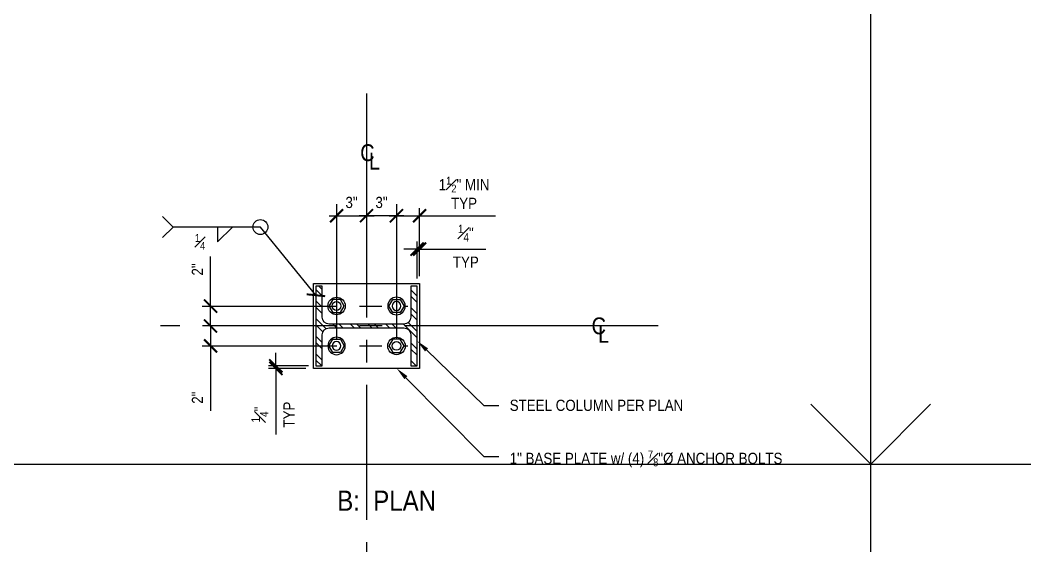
# Model space of a CAD drawing. Header units: inches. Extents: x -16404 to 14624, y -1591 to 16152.
# Drawn here: x -8534.3 to -8433.7, y 8219.8 to 8272.5 of the extents above; entities that cross this region are included whole.
import ezdxf
from ezdxf import colors
from ezdxf.entities.mleader import LeaderData, LeaderLine
from ezdxf.math import Vec2, Vec3

# ---------------------------------------------------------------- set-up
doc = ezdxf.new("R2010")
doc.units = ezdxf.units.IN
doc.header["$LTSCALE"] = 24
doc.header["$MEASUREMENT"] = 0
doc.linetypes.add('CENTER2', pattern=[1.125, 0.75, -0.125, 0.125, -0.125])
doc.linetypes.add('DASHED2', pattern=[0.375, 0.25, -0.125])
doc.layers.get('0').update_dxf_attribs({"linetype": 'CONTINUOUS'})
doc.layers.get('DefPoints').update_dxf_attribs({"color": 251, "linetype": 'CONTINUOUS'})
for name, color, linetype in [('S-ANNO-DIMS', 2, 'CONTINUOUS'), ('S-ANNO-LEAD', 2, 'CONTINUOUS'), ('S-ANNO-NOTE', 4, 'CONTINUOUS'), ('S-BOLT', 2, 'CONTINUOUS'), ('S-GRID', 1, 'CENTER2'), ('S-STEEL', 4, 'CONTINUOUS')]:
    doc.layers.add(name, color=color, linetype=linetype)
doc.layers.add('S-ANNO-GRID-NONPLOT', color=251, linetype='CONTINUOUS', plot=False)
doc.layers.add('S-HATCH1', color=1, linetype='CONTINUOUS', transparency=0.5)
doc.styles.add('Arial', font='arial.ttf', dxfattribs={"width": 0.85})
doc.dimstyles.new('DIM-12$7', dxfattribs={"dimscale": 12, "dimtxt": 0.09375, "dimasz": 0.125, "dimexe": 0.0625, "dimexo": 0.0625, "dimgap": 0.0625, "dimtad": 1, "dimdec": 4, "dimzin": 11, "dimdsep": 46, "dimlunit": 4, "dimtxsty": 'Arial', "dimblk": 'ARCHTICK', "dimcen": 0.125, "dimclrd": 256, "dimclre": 256, "dimclrt": 4, "dimadec": 0, "dimazin": 0, "dimtfac": 0.75, "dimtdec": 4, "dimtofl": 0, "dimtmove": 0, "dimatfit": 3, "dimldrblk": 'ARCHTICK', "dimfxl": 1, "dimfrac": 1, "dimtolj": 1, "dimtzin": 11, "dimarcsym": 0})
doc.dimstyles.new('DIM-12_Se', dxfattribs={"dimscale": 12, "dimtxt": 0.09375, "dimasz": 0.109375, "dimexe": 0.0625, "dimexo": 0.0625, "dimgap": 0.0625, "dimtad": 1, "dimdec": 4, "dimzin": 11, "dimdsep": 46, "dimlunit": 4, "dimtxsty": 'Arial', "dimblk": 'ARCHTICK', "dimcen": 0.125, "dimdle": 0.0625, "dimclrd": 256, "dimclre": 256, "dimclrt": 4, "dimadec": 0, "dimazin": 0, "dimtfac": 0.75, "dimtdec": 4, "dimtmove": 0, "dimatfit": 3, "dimfxl": 1, "dimfrac": 1, "dimtolj": 1, "dimtzin": 0, "dimarcsym": 0})

# ---------------------------------------------------------------- blocks, each defined once
blk = doc.blocks.new('Se_24x36_DETAILS_GRID')
for p, q in [((15.53484981254195, 7.666666666666777), (15.53484981254195, 15.33333333333345)), ((15.53484981254195, 7.666666666666777), (16.034849812564, 8.166666666688936)), ((7.76742490627095, 7.666666666666725), (15.5348498125419, 7.666666666666721)), ((15.53484981254189, 7.666666666666725), (23.30227471881284, 7.666666666666721)), ((15.53484981254195, 1.039168751049147e-13), (15.53484981254195, 7.666666666666777))]:
    blk.add_line(p, q)
at = {"linetype": 'DASHED2', "ltscale": 0.5}
blk.add_line((15.53484981254189, 7.66666666666672), (15.03484981251985, 8.166666666688881), dxfattribs=at)
blk = doc.blocks.new('W10x45')
at = {"layer": 'S-HATCH1'}
h = blk.add_hatch(dxfattribs=at)
h.set_pattern_fill('STEEL', color=256, scale=10, style=0)
h.set_pattern_definition([(45, (-76.6489885611154, -482.8013184813135), (-0.8838834764831843, 0.8838834764831844), []), (45, (-76.6489885611154, -482.1763184813135), (-0.8838834764831843, 0.8838834764831844), [])])
edge = h.paths.add_edge_path()
edge.add_line((4, -5.0625), (4, -4.4375))
edge.add_line((4, -4.4375), (0.875, -4.4375))
edge.add_arc((0.875, -3.75), 0.6875, 180, 270, ccw=False)
edge.add_line((0.1875, -3.75), (0.1875, 3.75))
edge.add_arc((0.875, 3.75), 0.6875, 90, 180, ccw=False)
edge.add_line((0.875, 4.4375), (4, 4.4375))
edge.add_line((4, 4.4375), (4, 5.0625))
edge.add_line((4, 5.0625), (-4, 5.0625))
edge.add_line((-4, 5.0625), (-4, 4.4375))
edge.add_line((-4, 4.4375), (-0.875, 4.4375))
edge.add_arc((-0.875, 3.75), 0.6875, 0, 90, ccw=False)
edge.add_line((-0.1875, 3.75), (-0.1875, -3.75))
edge.add_arc((-0.875, -3.75), 0.6875, -90, 0, ccw=False)
edge.add_line((-0.875, -4.4375), (-4, -4.4375))
edge.add_line((-4, -4.4375), (-4, -5.0625))
edge.add_line((-4, -5.0625), (4, -5.0625))
at = {"layer": 'S-STEEL'}
blk.add_lwpolyline([(4, -5.0625), (4, -4.4375), (0.875, -4.4375, -0.4142135623730958), (0.1875, -3.75), (0.1875, 3.75, -0.4142135623730958), (0.875, 4.4375), (4, 4.4375), (4, 5.0625), (-4, 5.0625), (-4, 4.4375), (-0.875, 4.4375, -0.4142135623730952), (-0.1875, 3.75), (-0.1875, -3.75, -0.4142135623730952), (-0.875, -4.4375), (-4, -4.4375), (-4, -5.0625)], format="xyb", close=True, dxfattribs=at)
blk = doc.blocks.new('NUT-Plan View 1in-new')
blk.add_lwpolyline([(-0.4375, 0.7577722283112962), (-0.875, 0), (-0.4375, -0.7577722283112962), (0.4375, -0.7577722283112962), (0.875, 0), (0.4375, 0.7577722283112962)], close=True)
for radius in [1, 0.5]:
    blk.add_circle((0, 0), radius)
blk = doc.blocks.new('_ARCHTICK')
at = {"color": 0, "linetype": 'ByBlock', "const_width": 0.15}
blk.add_lwpolyline([(-0.5, -0.5), (0.5, 0.5)], dxfattribs=at)
blk = doc.blocks.new('*D909')
at = {"layer": 'DefPoints', "color": 0, "transparency": 16777216}
for p in [(-8504.650822697648, 8237.849131042349), (-8508.667524688284, 8237.599131042349), (-8504.900822697648, 8237.599131042349)]:
    blk.add_point(p, dxfattribs=at)
at = {"layer": 'S-ANNO-DIMS', "lineweight": -2, "transparency": 16777216}
for p, q in [((-8508.667524688284, 8237.849131042349), (-8508.667524688284, 8239.161631042349)), ((-8505.400822697648, 8237.849131042349), (-8509.417524688284, 8237.849131042349)), ((-8508.667524688284, 8237.849131042349), (-8508.667524688284, 8237.599131042349)), ((-8505.650822697648, 8237.599131042349), (-8509.417524688284, 8237.599131042349)), ((-8508.667524688284, 8237.599131042349), (-8508.667524688284, 8230.96544243389))]:
    blk.add_line(p, q, dxfattribs=at)
at = {"layer": 'S-ANNO-DIMS', "lineweight": -2, "transparency": 16777216, "xscale": 1.3125, "yscale": 1.3125, "zscale": 1.3125}
for p, rotation in [((-8508.667524688284, 8237.849131042349), 270), ((-8508.667524688284, 8237.599131042349), 90)]:
    blk.add_blockref('_ARCHTICK', p, dxfattribs=dict(at, rotation=rotation))
at = {"layer": 'S-ANNO-DIMS', "color": 4, "transparency": 16777216, "char_height": 1.125, "attachment_point": 5, "rotation": 90, "style": 'Arial'}
for s, insert in [('\\A1;TYP', (-8507.35502468828, 8232.96978673812)), ('\\A1;{\\H0.75x;\\S1#4;}"', (-8510.263001325387, 8232.96978673812))]:
    blk.add_mtext(s, dxfattribs=dict(at, insert=insert))
blk = doc.blocks.new('*D910')
at = {"layer": 'DefPoints', "color": 0, "transparency": 16777216}
for p in [(-8494.275822697644, 8249.553016089249), (-8494.275822697644, 8246.099131042345), (-8494.525822697648, 8245.849131042345)]:
    blk.add_point(p, dxfattribs=at)
at = {"layer": 'S-ANNO-DIMS', "lineweight": -2, "transparency": 16777216}
for p, q in [((-8494.525822697648, 8246.599131042345), (-8494.525822697648, 8250.303016089249)), ((-8494.275822697644, 8246.849131042345), (-8494.275822697644, 8250.303016089249)), ((-8494.525822697648, 8249.553016089249), (-8495.838322697648, 8249.553016089249)), ((-8494.525822697648, 8249.553016089249), (-8494.275822697644, 8249.553016089249)), ((-8494.275822697644, 8249.553016089249), (-8487.642134089185, 8249.553016089249))]:
    blk.add_line(p, q, dxfattribs=at)
at = {"layer": 'S-ANNO-DIMS', "lineweight": -2, "transparency": 16777216, "xscale": 1.3125, "yscale": 1.3125, "zscale": 1.3125}
blk.add_blockref('_ARCHTICK', (-8494.525822697648, 8249.553016089249), dxfattribs=at)
at = {"layer": 'S-ANNO-DIMS', "lineweight": -2, "transparency": 16777216, "xscale": 1.3125, "yscale": 1.3125, "zscale": 1.3125, "rotation": 180}
blk.add_blockref('_ARCHTICK', (-8494.275822697644, 8249.553016089249), dxfattribs=at)
at = {"layer": 'S-ANNO-DIMS', "color": 4, "transparency": 16777216, "char_height": 1.125, "attachment_point": 5, "style": 'Arial'}
for s, insert in [('\\A1;{\\H0.75x;\\S1#4;}"', (-8489.646478393415, 8251.148492726355)), ('\\A1;TYP', (-8489.646478393415, 8248.240516089249))]:
    blk.add_mtext(s, dxfattribs=dict(at, insert=insert))
blk = doc.blocks.new('*D911')
at = {"layer": 'DefPoints', "color": 0, "transparency": 16777216}
for p in [(-8499.588322697644, 8255.26603477096), (-8499.588322697644, 8252.892224213068), (-8496.588322697655, 8252.892224213072)]:
    blk.add_point(p, dxfattribs=at)
at = {"layer": 'S-ANNO-DIMS', "lineweight": -2, "transparency": 16777216}
for p, q in [((-8499.588322697644, 8254.51603477096), (-8499.588322697644, 8252.142224213068)), ((-8495.838322697655, 8252.892224213068), (-8500.338322697644, 8252.892224213068))]:
    blk.add_line(p, q, dxfattribs=at)
at = {"layer": 'S-ANNO-DIMS', "lineweight": -2, "transparency": 16777216, "xscale": 1.3125, "yscale": 1.3125, "zscale": 1.3125, "rotation": 180}
blk.add_blockref('_ARCHTICK', (-8499.588322697644, 8252.892224213068), dxfattribs=at)
at = {"layer": 'S-ANNO-DIMS', "lineweight": -2, "transparency": 16777216, "xscale": 1.3125, "yscale": 1.3125, "zscale": 1.3125}
blk.add_blockref('_ARCHTICK', (-8496.588322697655, 8252.892224213068), dxfattribs=at)
at = {"layer": 'S-ANNO-DIMS', "color": 4, "transparency": 16777216, "insert": (-8498.08832269765, 8254.21700252139), "char_height": 1.125, "attachment_point": 5, "style": 'Arial'}
blk.add_mtext('\\A1;3"', dxfattribs=at)
blk = doc.blocks.new('*D912')
at = {"layer": 'DefPoints', "color": 0, "transparency": 16777216}
for p in [(-8502.588322697648, 8252.892224213068), (-8499.588322697648, 8252.892224213068), (-8499.588322697648, 8252.892224213068)]:
    blk.add_point(p, dxfattribs=at)
at = {"layer": 'S-ANNO-DIMS', "lineweight": -2, "transparency": 16777216}
blk.add_line((-8503.338322697648, 8252.892224213068), (-8498.838322697648, 8252.892224213068), dxfattribs=at)
at = {"layer": 'S-ANNO-DIMS', "lineweight": -2, "transparency": 16777216, "xscale": 1.3125, "yscale": 1.3125, "zscale": 1.3125, "rotation": 180}
blk.add_blockref('_ARCHTICK', (-8502.588322697648, 8252.892224213068), dxfattribs=at)
at = {"layer": 'S-ANNO-DIMS', "lineweight": -2, "transparency": 16777216, "xscale": 1.3125, "yscale": 1.3125, "zscale": 1.3125}
blk.add_blockref('_ARCHTICK', (-8499.588322697648, 8252.892224213068), dxfattribs=at)
at = {"layer": 'S-ANNO-DIMS', "color": 4, "transparency": 16777216, "insert": (-8501.088322697648, 8254.21700252139), "char_height": 1.125, "attachment_point": 5, "style": 'Arial'}
blk.add_mtext('\\A1;3"', dxfattribs=at)
blk = doc.blocks.new('*D913')
at = {"layer": 'DefPoints', "color": 0, "transparency": 16777216}
for p in [(-8515.203757057781, 8243.849131042349), (-8515.203757057785, 8241.849131042349), (-8515.203757057785, 8241.849131042349)]:
    blk.add_point(p, dxfattribs=at)
at = {"layer": 'S-ANNO-DIMS', "lineweight": -2, "transparency": 16777216}
for p, q in [((-8515.203757057785, 8243.849131042349), (-8515.203757057785, 8248.817102685305)), ((-8515.203757057785, 8241.849131042349), (-8515.203757057785, 8244.599131042349))]:
    blk.add_line(p, q, dxfattribs=at)
at = {"layer": 'S-ANNO-DIMS', "lineweight": -2, "transparency": 16777216, "xscale": 1.3125, "yscale": 1.3125, "zscale": 1.3125}
for p, rotation in [((-8515.203757057785, 8243.849131042349), 90), ((-8515.203757057785, 8241.849131042349), 270)]:
    blk.add_blockref('_ARCHTICK', p, dxfattribs=dict(at, rotation=rotation))
at = {"layer": 'S-ANNO-DIMS', "color": 4, "transparency": 16777216, "insert": (-8516.518559240592, 8247.509398899492), "char_height": 1.125, "attachment_point": 5, "rotation": 90, "style": 'Arial'}
blk.add_mtext('\\A1;2"', dxfattribs=at)
blk = doc.blocks.new('*D914')
at = {"layer": 'DefPoints', "color": 0, "transparency": 16777216}
for p in [(-8515.203757057781, 8241.849131042349), (-8515.203757057785, 8241.849131042349), (-8515.203757057785, 8239.849131042349)]:
    blk.add_point(p, dxfattribs=at)
at = {"layer": 'S-ANNO-DIMS', "lineweight": -2, "transparency": 16777216}
for p, q in [((-8515.203757057785, 8241.849131042349), (-8515.203757057785, 8239.099131042349)), ((-8515.203757057785, 8239.849131042349), (-8515.203757057785, 8233.358056720816))]:
    blk.add_line(p, q, dxfattribs=at)
at = {"layer": 'S-ANNO-DIMS', "lineweight": -2, "transparency": 16777216, "xscale": 1.3125, "yscale": 1.3125, "zscale": 1.3125}
for p, rotation in [((-8515.203757057785, 8241.849131042349), 90), ((-8515.203757057785, 8239.849131042349), 270)]:
    blk.add_blockref('_ARCHTICK', p, dxfattribs=dict(at, rotation=rotation))
at = {"layer": 'S-ANNO-DIMS', "color": 4, "transparency": 16777216, "insert": (-8516.518559240592, 8234.665760506628), "char_height": 1.125, "attachment_point": 5, "rotation": 90, "style": 'Arial'}
blk.add_mtext('\\A1;2"', dxfattribs=at)
blk = doc.blocks.new('CL-V12')
at = {"layer": 'DefPoints'}
blk.add_line((0, 5.936025320726912), (0, -5.936025320726912), dxfattribs=at)
at = {"layer": 'S-ANNO-NOTE', "color": 4, "char_height": 1.6875, "attachment_point": 5, "style": 'Arial'}
for s, insert, width in [('C', (0.0879226104952977, 0), 1.384716916780355), ('L', (0.7932882397290086, -0.8449597052604076), 1.059878922237381)]:
    blk.add_mtext(s, dxfattribs=dict(at, insert=insert, width=width))
blk = doc.blocks.new('CL-H12')
at = {"layer": 'DefPoints'}
blk.add_line((5.936025320726912, 0), (-5.936025320726912, 0), dxfattribs=at)
at = {"layer": 'S-ANNO-NOTE', "color": 4, "char_height": 1.6875, "attachment_point": 5, "style": 'Arial'}
for s, insert, width in [('C', (0, 0), 1.384716916780355), ('L', (0.4821198736863153, -0.8449597052604076), 1.059878922237381)]:
    blk.add_mtext(s, dxfattribs=dict(at, insert=insert, width=width))
blk = doc.blocks.new('*D915')
at = {"layer": 'DefPoints', "color": 0, "transparency": 16777216}
for p in [(-8496.588322697648, 8252.892224213072), (-8494.275822697644, 8252.892224213068), (-8494.275822697644, 8246.099131042345)]:
    blk.add_point(p, dxfattribs=at)
at = {"layer": 'S-ANNO-DIMS', "lineweight": -2, "transparency": 16777216}
for p, q in [((-8494.275822697644, 8246.849131042345), (-8494.275822697644, 8253.642224213068)), ((-8497.338322697648, 8252.892224213068), (-8494.275822697644, 8252.892224213068)), ((-8494.275822697644, 8252.892224213068), (-8486.684204774725, 8252.892224213068))]:
    blk.add_line(p, q, dxfattribs=at)
at = {"layer": 'S-ANNO-DIMS', "lineweight": -2, "transparency": 16777216, "xscale": 1.3125, "yscale": 1.3125, "zscale": 1.3125, "rotation": 180}
blk.add_blockref('_ARCHTICK', (-8496.588322697648, 8252.892224213068), dxfattribs=at)
at = {"layer": 'S-ANNO-DIMS', "lineweight": -2, "transparency": 16777216, "xscale": 1.3125, "yscale": 1.3125, "zscale": 1.3125}
blk.add_blockref('_ARCHTICK', (-8494.275822697644, 8252.892224213068), dxfattribs=at)
at = {"layer": 'S-ANNO-DIMS', "color": 4, "transparency": 16777216, "insert": (-8489.823763736184, 8255.182947269002), "char_height": 1.125, "attachment_point": 5, "style": 'Arial'}
blk.add_mtext('\\A1;1{\\H0.7x;\\S1#2;}" MIN\\PTYP', dxfattribs=at)

msp = doc.modelspace()

# ---------------------------------------------------------------- linework, layer by layer
at = {"layer": 'S-ANNO-NOTE'}
for points in [[(-8520.01782952774, 8250.701389683065), (-8518.957169355966, 8251.762049854846), (-8520.01782952774, 8252.822710026627)], [(-8514.50288493509, 8251.762049854846), (-8514.502884935093, 8250.262049854846), (-8513.00288493509, 8251.762049854846)]]:
    msp.add_lwpolyline(points, dxfattribs=at)
msp.add_circle((-8510.211848437993, 8251.762049854846), 0.75, dxfattribs=at)
at = {"layer": 'S-GRID', "color": 1, "linetype": 'CENTER2', "ltscale": 0.75}
for p, q in [((-8499.588322697658, 8256.195384993982), (-8499.588322697658, 8165.971911688453)), ((-8502.588322697651, 8254.053016089249), (-8502.588322697648, 8238.512181331673)), ((-8496.588322697651, 8254.053016089249), (-8496.588322697648, 8238.512181331673)), ((-8516.058528040765, 8243.849131042345), (-8495.440778023509, 8243.849131042345)), ((-8482.275822697644, 8241.849131042345), (-8520.20218660761, 8241.849131042345)), ((-8516.058528040765, 8239.849131042345), (-8495.440778023509, 8239.849131042345))]:
    msp.add_line(p, q, dxfattribs=at)
at = {"layer": 'S-STEEL'}
msp.add_lwpolyline([(-8504.900822697644, 8246.099131042345), (-8494.275822697644, 8246.099131042345), (-8494.275822697644, 8237.599131042345), (-8504.900822697644, 8237.599131042345)], close=True, dxfattribs=at)

# ---------------------------------------------------------------- block references
at = {"layer": 'S-ANNO-GRID-NONPLOT', "xscale": 12, "yscale": 12, "zscale": 12}
msp.add_blockref('Se_24x36_DETAILS_GRID', (-8635.531402634188, 8135.999999999996), dxfattribs=at)
at = {"layer": 'S-ANNO-NOTE'}
for name, p in [('CL-V12', (-8499.588322697658, 8259.195989846612)), ('CL-H12', (-8476.339797376917, 8241.849131042345))]:
    msp.add_blockref(name, p, dxfattribs=at)
at = {"layer": 'S-BOLT', "yscale": 0.875, "zscale": 0.875}
for p, xscale in [((-8502.588322697651, 8243.849131042345), 0.875), ((-8496.588322697651, 8243.849131042345), -0.875)]:
    msp.add_blockref('NUT-Plan View 1in-new', p, dxfattribs=dict(at, xscale=xscale))
at = {"layer": 'S-BOLT', "yscale": 0.875, "zscale": 0.875, "rotation": 180}
for p, xscale in [((-8502.588322697648, 8239.849131042345), -0.875), ((-8496.588322697648, 8239.849131042345), 0.875)]:
    msp.add_blockref('NUT-Plan View 1in-new', p, dxfattribs=dict(at, xscale=xscale))
at = {"layer": 'S-STEEL', "rotation": 90}
msp.add_blockref('W10x45', (-8499.588322697644, 8241.849131042345), dxfattribs=at)

# ---------------------------------------------------------------- texts
at = {"layer": 'S-ANNO-NOTE', "insert": (-8515.738943625951, 8251.05255307856), "char_height": 1.125, "width": 3.65707079240019, "attachment_point": 3, "style": 'Arial'}
msp.add_mtext('\\A1;{\\H0.7x;\\S1#4;}', dxfattribs=at)
at = {"layer": 'S-ANNO-NOTE', "color": 6, "insert": (-8497.577690793274, 8223.33470239419), "char_height": 2.024999999999999, "width": 31.08006526517906, "attachment_point": 8, "style": 'Arial'}
msp.add_mtext('B:  PLAN', dxfattribs=at)

# ---------------------------------------------------------------- dimensions: what is measured, and where the dimension line sits
at = {"layer": 'S-ANNO-DIMS'}
for base, p1, text, picture, middle in [((-8494.275822697644, 8252.892224213068), (-8496.588322697648, 8252.892224213072), '1{\\H0.7x;\\S1#2;}" MIN\\PTYP', '*D915', (-8489.823763736184, 8255.182947269002)), ((-8494.275822697644, 8249.553016089249), (-8494.525822697648, 8245.849131042345), '<>\\XTYP', '*D910', (-8489.646478393415, 8249.553016089249))]:
    dim = msp.add_linear_dim(base=base, p1=p1, p2=(-8494.275822697644, 8246.099131042345), text=text, dimstyle='DIM-12_Se', dxfattribs=at)
    dim.commit()
    dim.dimension.update_dxf_attribs({"geometry": picture, "text_midpoint": middle})
dim = msp.add_linear_dim(base=(-8499.588322697648, 8252.892224213068), p1=(-8502.588322697648, 8252.892224213068), p2=(-8499.588322697648, 8252.892224213068), dimstyle='DIM-12_Se', dxfattribs=at)
dim.commit()
dim.dimension.update_dxf_attribs({"geometry": '*D912', "text_midpoint": (-8501.088322697648, 8254.21700252139)})
dim = msp.add_linear_dim(base=(-8499.588322697644, 8252.892224213068), p1=(-8496.588322697655, 8252.892224213072), p2=(-8499.588322697644, 8255.26603477096), angle=180, dimstyle='DIM-12_Se', dxfattribs=at)
dim.commit()
dim.dimension.update_dxf_attribs({"geometry": '*D911', "text_midpoint": (-8498.08832269765, 8254.21700252139)})
for p1, p2, picture, middle in [((-8515.203757057778, 8243.849131042345), (-8515.203757057781, 8241.849131042345), '*D913', (-8515.203757057781, 8247.509398899492)), ((-8515.203757057781, 8239.849131042345), (-8515.203757057778, 8241.849131042345), '*D914', (-8515.203757057781, 8234.665760506628))]:
    dim = msp.add_linear_dim(base=(-8515.203757057785, 8241.849131042349), p1=p1, p2=p2, angle=90, dimstyle='DIM-12_Se', dxfattribs=at)
    dim.commit()
    dim.dimension.update_dxf_attribs({"geometry": picture, "text_midpoint": middle, "dimtype": 160})
dim = msp.add_linear_dim(base=(-8508.667524688284, 8237.599131042349), p1=(-8504.650822697644, 8237.849131042345), p2=(-8504.900822697644, 8237.599131042345), angle=90, text='<>\\XTYP', dimstyle='DIM-12_Se', dxfattribs=at)
dim.commit()
dim.dimension.update_dxf_attribs({"geometry": '*D909', "text_midpoint": (-8508.66752468828, 8232.96978673812)})

# ---------------------------------------------------------------- leaders
at = {"layer": 'S-ANNO-LEAD'}
msp.add_leader([(-8504.650822697644, 8244.924698650044), (-8510.211848437993, 8251.762049854846), (-8518.957169355966, 8251.762049854846)], dimstyle='DIM-12$7', override={"dimasz": 0.109375}, dxfattribs=at)
at = {"layer": 'S-ANNO-NOTE'}
ml = msp.add_multileader_mtext('Standard', dxfattribs=at)
ml.set_content('STEEL COLUMN PER PLAN', color=4, style='Arial')
ml.set_leader_properties(color=2)
ml.build(insert=Vec2(0, 0))
ml.multileader.update_dxf_attribs({"dogleg_length": 0.1250000000000006, "arrow_head_size": 1.3125, "scale": 12})
ctx = ml.context
ctx.base_point, ctx.scale, ctx.char_height, ctx.arrow_head_size, ctx.landing_gap_size, ctx.plane_origin, ctx.plane_x_axis, ctx.plane_y_axis = Vec3(-8486.332753204773, 8233.892114214297), 12, 1.125, 1.3125, 1.08, Vec3(-8519.884737772943, 8549.695035684008), Vec3(1, 4.166494412546394e-17), Vec3(-4.166494412546394e-17, 1)
notes = []
notes.append((ctx, [(0, (1, 1, 0), (-8487.832753204773, 8233.892114214297), (1, 4.166494412532912e-17, -9.578458878020213e-43), 1.500000000000007, [(0, [(-8494.525822697648, 8240.361845969852)], 0, [])])]))
ctx.mtext.insert, ctx.mtext.text_direction, ctx.mtext.rotation, ctx.mtext.width, ctx.mtext.flow_direction = Vec3(-8485.252753204772, 8234.464206642675), Vec3(1, 4.166494412546394e-17), 4.166494412546394e-17, 17.41595676909856, 5
ml = msp.add_multileader_mtext('Standard', dxfattribs=at)
ml.set_content('\\A1;1" BASE PLATE w/ (4) {\\H0.7x;\\S7#8;\\H1.42858x;"%%C ANCHOR BOLTS}', color=4, style='Arial')
ml.set_leader_properties(color=2)
ml.build(insert=Vec2(0, 0))
ml.multileader.update_dxf_attribs({"dogleg_length": 0.1250000000000006, "arrow_head_size": 1.3125, "scale": 12})
ctx = ml.context
ctx.base_point, ctx.scale, ctx.char_height, ctx.arrow_head_size, ctx.landing_gap_size, ctx.plane_origin, ctx.plane_x_axis, ctx.plane_y_axis = Vec3(-8486.332753204773, 8228.787209022848), 12, 1.125, 1.3125, 1.08, Vec3(-8528.78026852486, 8537.564208255882), Vec3(1, 4.166494412546394e-17), Vec3(-4.166494412546394e-17, 1)
notes.append((ctx, [(0, (1, 1, 0), (-8487.832753204773, 8228.787209022848), (1, 4.166494412532912e-17, -9.578458878020213e-43), 1.500000000000007, [(0, [(-8496.566781890055, 8237.599131042345)], 0, [])])]))
ctx.mtext.insert, ctx.mtext.text_direction, ctx.mtext.rotation, ctx.mtext.width, ctx.mtext.flow_direction = Vec3(-8485.252753204772, 8229.372347289645), Vec3(1, 4.166494412546394e-17), 4.166494412546394e-17, 15.26945195420558, 5
for ctx, leaders in notes:
    for number, flags, end, landing, length, lines in leaders:
        leader = LeaderData()
        leader.index, (leader.has_last_leader_line, leader.has_dogleg_vector, leader.attachment_direction) = number, flags
        leader.last_leader_point, leader.dogleg_vector, leader.dogleg_length = Vec3(end), Vec3(landing), length
        for number, points, colour, breaks in lines:
            line = LeaderLine()
            line.index, line.vertices, line.color, line.breaks = number, Vec3.list(points), colors.encode_raw_color(colour), breaks
            leader.lines.append(line)
        ctx.leaders.append(leader)

doc.saveas('drawing.dxf')
